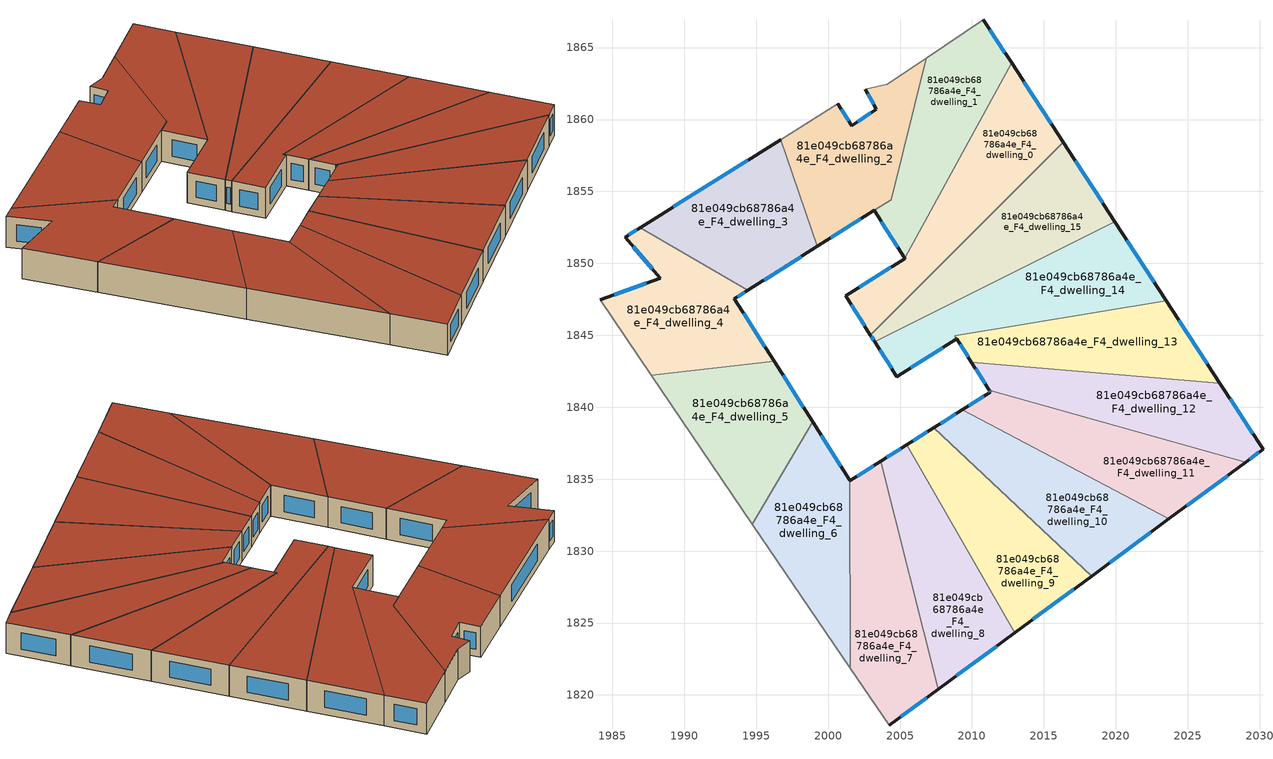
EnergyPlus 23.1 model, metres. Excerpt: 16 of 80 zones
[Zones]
81e049cb68786a4e_F4_dwelling_0
 floor to 81e049cb68786a4e_F3_dwelling_0 (EU_floor_Construction): 2012.76,1863.93 2016.34,1858.42 2002.95,1845.02 2001.21,1847.75 2005.32,1850.34 2005.33,1850.36 z12
 wall outside (EU_wall_Construction): 2016.34,1858.42 2012.76,1863.93 / 2005.33,1850.35 2005.32,1850.34 2001.21,1847.75 2002.95,1845.02 z12:15
 wall to 81e049cb68786a4e_F4_dwelling_1 (EU_wall_Construction): 2012.76,1863.93 2005.33,1850.36 z12:15
 wall to 81e049cb68786a4e_F4_dwelling_15 (EU_wall_Construction): 2002.95,1845.02 2016.34,1858.42 z12:15
 window (EU_Window_Construction): 2015.5,1859.71 2013.6,1862.64 / 2001.62,1847.11 2002.54,1845.66 / 2004.35,1849.73 2002.18,1848.36 z12.7:14.3
 roof outside (EU_roof_Construction): 2005.33,1850.36 2005.32,1850.34 2001.21,1847.75 2002.95,1845.02 2016.34,1858.42 2012.76,1863.93 z15
81e049cb68786a4e_F4_dwelling_1
 floor to 81e049cb68786a4e_F3_dwelling_1 (EU_floor_Construction): 2010.79,1866.95 2012.76,1863.93 2005.33,1850.36 2003.22,1853.68 2004.38,1854.42 2006.82,1864.27 z12
 wall outside (EU_wall_Construction): 2012.76,1863.93 2010.79,1866.95 / 2003.22,1853.68 2005.33,1850.36 z12:15
 wall adiabatic (EU_wall_Construction): 2010.79,1866.95 2006.82,1864.27 z12:15
 wall to 81e049cb68786a4e_F4_dwelling_2 (EU_wall_Construction): 2006.82,1864.27 2004.38,1854.42 2003.22,1853.68 z12:15
 window (EU_Window_Construction): 2012.29,1864.64 2011.25,1866.24 / 2003.71,1852.9 2004.83,1851.14 z12.7:14.3
 roof outside (EU_roof_Construction): 2005.33,1850.36 2012.76,1863.93 2010.79,1866.95 2006.82,1864.27 2004.38,1854.42 2003.22,1853.68 z15
81e049cb68786a4e_F4_dwelling_10
 floor to 81e049cb68786a4e_F3_dwelling_10 (EU_floor_Construction): 2023.69,1832.23 2018.32,1828.27 2007.35,1838.58 2009.34,1839.83 z12
 wall outside (EU_wall_Construction): 2009.34,1839.83 2007.35,1838.58 / 2018.32,1828.27 2023.69,1832.23 z12:15
 wall to 81e049cb68786a4e_F4_dwelling_11 (EU_wall_Construction): 2023.69,1832.23 2009.34,1839.83 z12:15
 wall to 81e049cb68786a4e_F4_dwelling_9 (EU_wall_Construction): 2007.35,1838.58 2018.32,1828.27 z12:15
 window (EU_Window_Construction): 2008.87,1839.53 2007.82,1838.87 / 2019.58,1829.2 2022.42,1831.3 z12.7:14.3
 roof outside (EU_roof_Construction): 2023.69,1832.23 2009.34,1839.83 2007.35,1838.58 2018.32,1828.27 z15
81e049cb68786a4e_F4_dwelling_11
 floor to 81e049cb68786a4e_F3_dwelling_11 (EU_floor_Construction): 2029.04,1836.18 2023.69,1832.23 2009.34,1839.83 2011.29,1841.06 2011.21,1841.18 z12
 wall outside (EU_wall_Construction): 2011.21,1841.18 2011.29,1841.06 2009.34,1839.83 / 2023.69,1832.23 2029.04,1836.18 z12:15
 wall to 81e049cb68786a4e_F4_dwelling_12 (EU_wall_Construction): 2029.04,1836.18 2011.21,1841.18 z12:15
 window (EU_Window_Construction): 2010.83,1840.77 2009.79,1840.12 / 2011.23,1841.15 2011.27,1841.09 / 2024.94,1833.16 2027.78,1835.25 z12.7:14.3
 roof outside (EU_roof_Construction): 2029.04,1836.18 2011.21,1841.18 2011.29,1841.06 2009.34,1839.83 2023.69,1832.23 z15
81e049cb68786a4e_F4_dwelling_12
 floor to 81e049cb68786a4e_F3_dwelling_12 (EU_floor_Construction): 2027.23,1841.67 2030.23,1837.07 2029.04,1836.18 2011.21,1841.18 2009.97,1843.14 z12
 wall outside (EU_wall_Construction): 2009.97,1843.14 2011.21,1841.18 / 2029.04,1836.18 2030.23,1837.07 2027.23,1841.67 z12:15
 wall to 81e049cb68786a4e_F4_dwelling_13 (EU_wall_Construction): 2027.23,1841.67 2009.97,1843.14 z12:15
 window (EU_Window_Construction): 2010.26,1842.68 2010.92,1841.64 / 2029.53,1838.15 2027.94,1840.59 / 2029.32,1836.39 2029.95,1836.86 z12.7:14.3
 roof outside (EU_roof_Construction): 2030.23,1837.07 2027.23,1841.67 2009.97,1843.14 2011.21,1841.18 2029.04,1836.18 z15
81e049cb68786a4e_F4_dwelling_13
 floor to 81e049cb68786a4e_F3_dwelling_13 (EU_floor_Construction): 2023.52,1847.39 2027.23,1841.67 2009.97,1843.14 2008.79,1844.98 z12
 wall outside (EU_wall_Construction): 2027.23,1841.67 2023.52,1847.39 / 2008.94,1844.75 2009.97,1843.14 z12:15
 wall to 81e049cb68786a4e_F4_dwelling_14 (EU_wall_Construction): 2008.79,1844.98 2008.94,1844.75 / 2023.52,1847.39 2008.8,1844.98 z12:15
 window (EU_Window_Construction): 2026.36,1843.01 2024.39,1846.04 / 2009.18,1844.37 2009.73,1843.52 z12.7:14.3
 roof outside (EU_roof_Construction): 2027.23,1841.67 2023.52,1847.39 2008.8,1844.98 2009.97,1843.14 z15
81e049cb68786a4e_F4_dwelling_14
 floor to 81e049cb68786a4e_F3_dwelling_14 (EU_floor_Construction): 2019.93,1852.9 2023.52,1847.39 2008.79,1844.98 2008.94,1844.75 2004.78,1842.13 2003.23,1844.57 z12
 wall outside (EU_wall_Construction): 2023.52,1847.39 2019.93,1852.9 / 2003.23,1844.57 2004.78,1842.13 2008.94,1844.75 z12:15
 wall to 81e049cb68786a4e_F4_dwelling_15 (EU_wall_Construction): 2019.93,1852.9 2003.23,1844.57 z12:15
 window (EU_Window_Construction): 2022.67,1848.68 2020.77,1851.61 / 2005.76,1842.75 2007.96,1844.14 / 2003.6,1844 2004.42,1842.71 z12.7:14.3
 roof outside (EU_roof_Construction): 2023.52,1847.39 2019.93,1852.9 2003.23,1844.57 2004.78,1842.13 2008.94,1844.75 2008.79,1844.98 z15
81e049cb68786a4e_F4_dwelling_15
 floor to 81e049cb68786a4e_F3_dwelling_15 (EU_floor_Construction): 2016.34,1858.42 2019.93,1852.9 2003.23,1844.57 2002.95,1845.02 z12
 wall outside (EU_wall_Construction): 2002.95,1845.02 2003.23,1844.57 / 2019.93,1852.9 2016.34,1858.42 z12:15
 window (EU_Window_Construction): 2003.01,1844.91 2003.17,1844.67 / 2019.09,1854.2 2017.18,1857.12 z12.7:14.3
 roof outside (EU_roof_Construction): 2019.93,1852.9 2016.34,1858.42 2002.95,1845.02 2003.23,1844.57 z15
81e049cb68786a4e_F4_dwelling_2
 floor to 81e049cb68786a4e_F3_dwelling_2 (EU_floor_Construction): 2006.82,1864.27 2004.38,1854.42 1999.26,1851.18 1996.72,1858.6 2000.69,1861.08 2001.66,1859.56 2003.35,1860.73 2002.59,1862.11 2004.12,1862.44 z12
 wall outside (EU_wall_Construction): 2002.59,1862.11 2003.35,1860.73 2001.66,1859.56 2000.69,1861.08 / 1999.26,1851.18 2003.22,1853.68 z12:15
 wall to 81e049cb68786a4e_F4_dwelling_3 (EU_wall_Construction): 1996.72,1858.6 1999.26,1851.18 z12:15
 wall adiabatic (EU_wall_Construction): 2000.69,1861.08 1996.72,1858.6 / 2006.82,1864.27 2004.12,1862.44 2002.59,1862.11 z12:15
 window (EU_Window_Construction): 2001.43,1859.92 2000.91,1860.72 / 2002.95,1860.45 2002.06,1859.83 / 2002.77,1861.79 2003.17,1861.05 / 2000.19,1851.77 2002.29,1853.09 z12.7:14.3
 roof outside (EU_roof_Construction): 2004.38,1854.42 2006.82,1864.27 2004.12,1862.44 2002.59,1862.11 2003.35,1860.73 2001.66,1859.56 2000.69,1861.08 1996.72,1858.6 1999.26,1851.18 z15
81e049cb68786a4e_F4_dwelling_3
 floor to 81e049cb68786a4e_F3_dwelling_3 (EU_floor_Construction): 1996.72,1858.6 1999.26,1851.18 1994.42,1848.12 1986.96,1852.48 z12
 wall outside (EU_wall_Construction): 1994.42,1848.12 1999.26,1851.18 / 1996.72,1858.6 1986.96,1852.48 z12:15
 wall to 81e049cb68786a4e_F4_dwelling_4 (EU_wall_Construction): 1986.96,1852.48 1994.42,1848.12 z12:15
 window (EU_Window_Construction): 1995.55,1848.84 1998.12,1850.46 / 1994.43,1857.16 1989.25,1853.92 z12.7:14.3
 roof outside (EU_roof_Construction): 1999.26,1851.18 1996.72,1858.6 1986.96,1852.48 1994.42,1848.12 z15
81e049cb68786a4e_F4_dwelling_4
 floor to 81e049cb68786a4e_F3_dwelling_4 (EU_floor_Construction): 1994.42,1848.12 1993.49,1847.54 1996.25,1843.2 1987.71,1842.22 1984.15,1847.46 1988.35,1848.96 1985.9,1851.82 1986.96,1852.48 z12
 wall outside (EU_wall_Construction): 1996.25,1843.2 1993.49,1847.54 1994.42,1848.12 / 1986.96,1852.48 1985.9,1851.82 1988.35,1848.96 1984.15,1847.46 z12:15
 wall to 81e049cb68786a4e_F4_dwelling_5 (EU_wall_Construction): 1987.71,1842.22 1996.25,1843.2 z12:15
 wall adiabatic (EU_wall_Construction): 1984.15,1847.46 1987.71,1842.22 z12:15
 window (EU_Window_Construction): 1993.71,1847.68 1994.2,1847.99 / 1995.6,1844.22 1994.14,1846.52 / 1987.36,1848.6 1985.13,1847.81 / 1986.47,1851.15 1987.78,1849.63 / 1986.71,1852.33 1986.15,1851.97 z12.7:14.3
 roof outside (EU_roof_Construction): 1996.25,1843.2 1993.49,1847.54 1994.42,1848.12 1986.96,1852.48 1985.9,1851.82 1988.35,1848.96 1984.15,1847.46 1987.71,1842.22 z15
81e049cb68786a4e_F4_dwelling_5
 floor to 81e049cb68786a4e_F3_dwelling_5 (EU_floor_Construction): 1996.25,1843.2 1998.92,1839 1994.74,1831.88 1987.71,1842.22 z12
 wall outside (EU_wall_Construction): 1998.92,1839 1996.25,1843.2 z12:15
 wall to 81e049cb68786a4e_F4_dwelling_6 (EU_wall_Construction): 1994.74,1831.88 1998.92,1839 z12:15
 wall adiabatic (EU_wall_Construction): 1987.71,1842.22 1994.74,1831.88 z12:15
 window (EU_Window_Construction): 1998.29,1839.98 1996.87,1842.21 z12.7:14.3
 roof outside (EU_roof_Construction): 1994.74,1831.88 1998.92,1839 1996.25,1843.2 1987.71,1842.22 z15
81e049cb68786a4e_F4_dwelling_6
 floor to 81e049cb68786a4e_F3_dwelling_6 (EU_floor_Construction): 1998.92,1839 2001.5,1834.94 2001.55,1821.86 1994.74,1831.88 z12
 wall outside (EU_wall_Construction): 2001.5,1834.94 1998.92,1839 z12:15
 wall to 81e049cb68786a4e_F4_dwelling_7 (EU_wall_Construction): 2001.55,1821.86 2001.5,1834.94 z12:15
 wall adiabatic (EU_wall_Construction): 1994.74,1831.88 2001.55,1821.86 z12:15
 window (EU_Window_Construction): 2000.89,1835.89 1999.52,1838.04 z12.7:14.3
 roof outside (EU_roof_Construction): 2001.55,1821.86 2001.5,1834.94 1998.92,1839 1994.74,1831.88 z15
81e049cb68786a4e_F4_dwelling_7
 floor to 81e049cb68786a4e_F3_dwelling_7 (EU_floor_Construction): 2003.67,1836.25 2007.66,1820.4 2004.25,1817.88 2001.55,1821.86 2001.5,1834.94 2001.52,1834.9 z12
 wall outside (EU_wall_Construction): 2003.67,1836.25 2001.52,1834.9 2001.5,1834.94 / 2004.25,1817.88 2007.66,1820.4 z12:15
 wall to 81e049cb68786a4e_F4_dwelling_8 (EU_wall_Construction): 2007.66,1820.4 2003.67,1836.25 z12:15
 wall adiabatic (EU_wall_Construction): 2001.55,1821.86 2004.25,1817.88 z12:15
 window (EU_Window_Construction): 2003.16,1835.93 2002.03,1835.21 / 2005.05,1818.47 2006.86,1819.81 z12.7:14.3
 roof outside (EU_roof_Construction): 2007.66,1820.4 2003.67,1836.25 2001.52,1834.9 2001.5,1834.94 2001.55,1821.86 2004.25,1817.88 z15
81e049cb68786a4e_F4_dwelling_8
 floor to 81e049cb68786a4e_F3_dwelling_8 (EU_floor_Construction): 2005.47,1837.38 2012.97,1824.32 2007.66,1820.4 2003.67,1836.25 z12
 wall outside (EU_wall_Construction): 2005.47,1837.38 2003.67,1836.25 / 2007.66,1820.4 2012.97,1824.32 z12:15
 wall to 81e049cb68786a4e_F4_dwelling_9 (EU_wall_Construction): 2012.97,1824.32 2005.47,1837.38 z12:15
 window (EU_Window_Construction): 2005.04,1837.12 2004.09,1836.52 / 2008.91,1821.32 2011.73,1823.4 z12.7:14.3
 roof outside (EU_roof_Construction): 2012.97,1824.32 2005.47,1837.38 2003.67,1836.25 2007.66,1820.4 z15
81e049cb68786a4e_F4_dwelling_9
 floor to 81e049cb68786a4e_F3_dwelling_9 (EU_floor_Construction): 2018.32,1828.27 2012.97,1824.32 2005.47,1837.38 2007.35,1838.58 z12
 wall outside (EU_wall_Construction): 2007.35,1838.58 2005.47,1837.38 / 2012.97,1824.32 2018.32,1828.27 z12:15
 window (EU_Window_Construction): 2006.91,1838.3 2005.91,1837.66 / 2014.23,1825.25 2017.06,1827.34 z12.7:14.3
 roof outside (EU_roof_Construction): 2018.32,1828.27 2007.35,1838.58 2005.47,1837.38 2012.97,1824.32 z15
[Building]
EU S2 Campaign: North Axis=0; Terrain=City; Solar Distribution=FullExterior
[Site:Location]
Budapest.Ferenc.Liszt.Intl.AP: Latitude=47.437; Longitude=19.256; Time Zone=1; Elevation=185
[SizingPeriod:WeatherFileDays]
AnnualSizingPeriod: Begin Month=1; Begin Day of Month=1; End Month=12; End Day of Month=31; Day of Week for Start Day=Monday; Use Weather File Daylight Saving Period=No; Use Weather File Rain and Snow Indicators=No
[MATERIAL]
EU_InternalMass_Material: Roughness=MediumRough; Thickness=0.1; Conductivity=1; Density=1800; Specific Heat=900; Thermal Absorptance=0.9; Solar Absorptance=0.7; Visible Absorptance=0.7
[MATERIAL:NOMASS] Roughness=MediumRough; Thermal Absorptance=0.9; Solar Absorptance=0.7; Visible Absorptance=0.7
Name | Thermal Resistance
EU_wall_NoMass | 0.832559
EU_roof_NoMass | 1.39638
EU_floor_NoMass | 0.872794
[WINDOWMATERIAL:SIMPLEGLAZINGSYSTEM]
EU_Window_SimpleGlazing: UFactor=2.79869; Solar Heat Gain Coefficient=0.75; Visible Transmittance=0.75
[CONSTRUCTION]
EU_wall_Construction: EU_wall_NoMass
EU_roof_Construction: EU_roof_NoMass
EU_floor_Construction: EU_floor_NoMass
EU_Window_Construction: EU_Window_SimpleGlazing
EU_InternalMass_Construction: EU_InternalMass_Material
[ZONE] Type=1; Multiplier=1; Ceiling Height=autocalculate; Floor Area=autocalculate; Part of Total Floor Area=Yes
Name | Volume
81e049cb68786a4e_F4_dwelling_0 | 217.371
81e049cb68786a4e_F4_dwelling_1 | 187.406
81e049cb68786a4e_F4_dwelling_10 | 197.729
81e049cb68786a4e_F4_dwelling_11 | 195.764
81e049cb68786a4e_F4_dwelling_12 | 193.326
81e049cb68786a4e_F4_dwelling_13 | 184.886
81e049cb68786a4e_F4_dwelling_14 | 217.188
81e049cb68786a4e_F4_dwelling_15 | 197.737
81e049cb68786a4e_F4_dwelling_2 | 188.525
81e049cb68786a4e_F4_dwelling_3 | 197.783
81e049cb68786a4e_F4_dwelling_4 | 197.755
81e049cb68786a4e_F4_dwelling_5 | 197.771
81e049cb68786a4e_F4_dwelling_6 | 185.795
81e049cb68786a4e_F4_dwelling_7 | 209.785
81e049cb68786a4e_F4_dwelling_8 | 197.774
81e049cb68786a4e_F4_dwelling_9 | 197.805
[INTERNALMASS] Construction=EU_InternalMass_Construction
Name | Zone or ZoneList | Surface Area
81e049cb68786a4e_F4_dwelling_0_EU_InternalMass | 81e049cb68786a4e_F4_dwelling_0 | 72.4567
81e049cb68786a4e_F4_dwelling_1_EU_InternalMass | 81e049cb68786a4e_F4_dwelling_1 | 62.4696
81e049cb68786a4e_F4_dwelling_2_EU_InternalMass | 81e049cb68786a4e_F4_dwelling_2 | 62.8534
81e049cb68786a4e_F4_dwelling_3_EU_InternalMass | 81e049cb68786a4e_F4_dwelling_3 | 65.9275
81e049cb68786a4e_F4_dwelling_4_EU_InternalMass | 81e049cb68786a4e_F4_dwelling_4 | 65.9185
81e049cb68786a4e_F4_dwelling_5_EU_InternalMass | 81e049cb68786a4e_F4_dwelling_5 | 65.9235
81e049cb68786a4e_F4_dwelling_6_EU_InternalMass | 81e049cb68786a4e_F4_dwelling_6 | 61.9281
81e049cb68786a4e_F4_dwelling_7_EU_InternalMass | 81e049cb68786a4e_F4_dwelling_7 | 69.9294
81e049cb68786a4e_F4_dwelling_8_EU_InternalMass | 81e049cb68786a4e_F4_dwelling_8 | 65.925
81e049cb68786a4e_F4_dwelling_9_EU_InternalMass | 81e049cb68786a4e_F4_dwelling_9 | 65.9348
81e049cb68786a4e_F4_dwelling_10_EU_InternalMass | 81e049cb68786a4e_F4_dwelling_10 | 65.9097
81e049cb68786a4e_F4_dwelling_11_EU_InternalMass | 81e049cb68786a4e_F4_dwelling_11 | 65.2544
81e049cb68786a4e_F4_dwelling_12_EU_InternalMass | 81e049cb68786a4e_F4_dwelling_12 | 64.4423
81e049cb68786a4e_F4_dwelling_13_EU_InternalMass | 81e049cb68786a4e_F4_dwelling_13 | 61.6281
81e049cb68786a4e_F4_dwelling_14_EU_InternalMass | 81e049cb68786a4e_F4_dwelling_14 | 72.3978
81e049cb68786a4e_F4_dwelling_15_EU_InternalMass | 81e049cb68786a4e_F4_dwelling_15 | 65.9123
[OTHEREQUIPMENT] Fuel Type=Electricity; Design Level Calculation Method=Watts/Area; Power per Zone Floor Area=1; Fraction Latent=0; Fraction Radiant=0; Fraction Lost=0; Carbon Dioxide Generation Rate=0; EndUse Subcategory=EU_Step8_InternalGains
Name | Zone or ZoneList or Space or SpaceList | Schedule
EU_Step8_InternalGain_81e049cb68786a4e_F4_dwelling_0_f000 | 81e049cb68786a4e_F4_dwelling_0 | EU_Step8_GainSchedule_81e049cb68786a4e_F4_dwelling_0_f000
EU_Step8_InternalGain_81e049cb68786a4e_F4_dwelling_1_f000 | 81e049cb68786a4e_F4_dwelling_1 | EU_Step8_GainSchedule_81e049cb68786a4e_F4_dwelling_1_f000
EU_Step8_InternalGain_81e049cb68786a4e_F4_dwelling_2_f000 | 81e049cb68786a4e_F4_dwelling_2 | EU_Step8_GainSchedule_81e049cb68786a4e_F4_dwelling_2_f000
EU_Step8_InternalGain_81e049cb68786a4e_F4_dwelling_3_f000 | 81e049cb68786a4e_F4_dwelling_3 | EU_Step8_GainSchedule_81e049cb68786a4e_F4_dwelling_3_f000
EU_Step8_InternalGain_81e049cb68786a4e_F4_dwelling_4_f000 | 81e049cb68786a4e_F4_dwelling_4 | EU_Step8_GainSchedule_81e049cb68786a4e_F4_dwelling_4_f000
EU_Step8_InternalGain_81e049cb68786a4e_F4_dwelling_5_f000 | 81e049cb68786a4e_F4_dwelling_5 | EU_Step8_GainSchedule_81e049cb68786a4e_F4_dwelling_5_f000
EU_Step8_InternalGain_81e049cb68786a4e_F4_dwelling_6_f000 | 81e049cb68786a4e_F4_dwelling_6 | EU_Step8_GainSchedule_81e049cb68786a4e_F4_dwelling_6_f000
EU_Step8_InternalGain_81e049cb68786a4e_F4_dwelling_7_f000 | 81e049cb68786a4e_F4_dwelling_7 | EU_Step8_GainSchedule_81e049cb68786a4e_F4_dwelling_7_f000
EU_Step8_InternalGain_81e049cb68786a4e_F4_dwelling_8_f000 | 81e049cb68786a4e_F4_dwelling_8 | EU_Step8_GainSchedule_81e049cb68786a4e_F4_dwelling_8_f000
EU_Step8_InternalGain_81e049cb68786a4e_F4_dwelling_9_f000 | 81e049cb68786a4e_F4_dwelling_9 | EU_Step8_GainSchedule_81e049cb68786a4e_F4_dwelling_9_f000
EU_Step8_InternalGain_81e049cb68786a4e_F4_dwelling_10_f000 | 81e049cb68786a4e_F4_dwelling_10 | EU_Step8_GainSchedule_81e049cb68786a4e_F4_dwelling_10_f000
EU_Step8_InternalGain_81e049cb68786a4e_F4_dwelling_11_f000 | 81e049cb68786a4e_F4_dwelling_11 | EU_Step8_GainSchedule_81e049cb68786a4e_F4_dwelling_11_f000
EU_Step8_InternalGain_81e049cb68786a4e_F4_dwelling_12_f000 | 81e049cb68786a4e_F4_dwelling_12 | EU_Step8_GainSchedule_81e049cb68786a4e_F4_dwelling_12_f000
EU_Step8_InternalGain_81e049cb68786a4e_F4_dwelling_13_f000 | 81e049cb68786a4e_F4_dwelling_13 | EU_Step8_GainSchedule_81e049cb68786a4e_F4_dwelling_13_f000
EU_Step8_InternalGain_81e049cb68786a4e_F4_dwelling_14_f000 | 81e049cb68786a4e_F4_dwelling_14 | EU_Step8_GainSchedule_81e049cb68786a4e_F4_dwelling_14_f000
EU_Step8_InternalGain_81e049cb68786a4e_F4_dwelling_15_f000 | 81e049cb68786a4e_F4_dwelling_15 | EU_Step8_GainSchedule_81e049cb68786a4e_F4_dwelling_15_f000
[ZONEVENTILATION:DESIGNFLOWRATE] Schedule=EU_AlwaysOn; Design Flow Rate Calculation Method=AirChanges/Hour; Air Changes per Hour=0.475469; Ventilation Type=Natural; Fan Pressure Rise=0; Fan Total Efficiency=1; Constant Term Coefficient=1; Temperature Term Coefficient=0; Velocity Term Coefficient=0; Velocity Squared Term Coefficient=0; Minimum Indoor Temperature=-100; Maximum Indoor Temperature=100; Delta Temperature=-100; Minimum Outdoor Temperature=-100; Maximum Outdoor Temperature=100; Maximum Wind Speed=40
Name | Zone or ZoneList or Space or SpaceList
EU_ConstantAir_81e049cb68786a4e_F4_dwelling_0 | 81e049cb68786a4e_F4_dwelling_0
EU_ConstantAir_81e049cb68786a4e_F4_dwelling_1 | 81e049cb68786a4e_F4_dwelling_1
EU_ConstantAir_81e049cb68786a4e_F4_dwelling_2 | 81e049cb68786a4e_F4_dwelling_2
EU_ConstantAir_81e049cb68786a4e_F4_dwelling_3 | 81e049cb68786a4e_F4_dwelling_3
EU_ConstantAir_81e049cb68786a4e_F4_dwelling_4 | 81e049cb68786a4e_F4_dwelling_4
EU_ConstantAir_81e049cb68786a4e_F4_dwelling_5 | 81e049cb68786a4e_F4_dwelling_5
EU_ConstantAir_81e049cb68786a4e_F4_dwelling_6 | 81e049cb68786a4e_F4_dwelling_6
EU_ConstantAir_81e049cb68786a4e_F4_dwelling_7 | 81e049cb68786a4e_F4_dwelling_7
EU_ConstantAir_81e049cb68786a4e_F4_dwelling_8 | 81e049cb68786a4e_F4_dwelling_8
EU_ConstantAir_81e049cb68786a4e_F4_dwelling_9 | 81e049cb68786a4e_F4_dwelling_9
EU_ConstantAir_81e049cb68786a4e_F4_dwelling_10 | 81e049cb68786a4e_F4_dwelling_10
EU_ConstantAir_81e049cb68786a4e_F4_dwelling_11 | 81e049cb68786a4e_F4_dwelling_11
EU_ConstantAir_81e049cb68786a4e_F4_dwelling_12 | 81e049cb68786a4e_F4_dwelling_12
EU_ConstantAir_81e049cb68786a4e_F4_dwelling_13 | 81e049cb68786a4e_F4_dwelling_13
EU_ConstantAir_81e049cb68786a4e_F4_dwelling_14 | 81e049cb68786a4e_F4_dwelling_14
EU_ConstantAir_81e049cb68786a4e_F4_dwelling_15 | 81e049cb68786a4e_F4_dwelling_15
[HVACTEMPLATE:THERMOSTAT] Constant Heating Setpoint=20; Constant Cooling Setpoint=50
EU_HeatOnly_81e049cb68786a4e_F0_dwelling_0; EU_HeatOnly_81e049cb68786a4e_F0_dwelling_1; EU_HeatOnly_81e049cb68786a4e_F0_dwelling_2; EU_HeatOnly_81e049cb68786a4e_F0_dwelling_3; EU_HeatOnly_81e049cb68786a4e_F0_dwelling_4; EU_HeatOnly_81e049cb68786a4e_F0_dwelling_5; EU_HeatOnly_81e049cb68786a4e_F0_dwelling_6; EU_HeatOnly_81e049cb68786a4e_F0_dwelling_7; EU_HeatOnly_81e049cb68786a4e_F0_dwelling_8; EU_HeatOnly_81e049cb68786a4e_F0_dwelling_9; EU_HeatOnly_81e049cb68786a4e_F0_dwelling_10; EU_HeatOnly_81e049cb68786a4e_F0_dwelling_11; EU_HeatOnly_81e049cb68786a4e_F0_dwelling_12; EU_HeatOnly_81e049cb68786a4e_F0_dwelling_13; EU_HeatOnly_81e049cb68786a4e_F0_dwelling_14; EU_HeatOnly_81e049cb68786a4e_F0_dwelling_15; EU_HeatOnly_81e049cb68786a4e_F1_dwelling_0; EU_HeatOnly_81e049cb68786a4e_F1_dwelling_1; EU_HeatOnly_81e049cb68786a4e_F1_dwelling_2; EU_HeatOnly_81e049cb68786a4e_F1_dwelling_3; EU_HeatOnly_81e049cb68786a4e_F1_dwelling_4; EU_HeatOnly_81e049cb68786a4e_F1_dwelling_5; EU_HeatOnly_81e049cb68786a4e_F1_dwelling_6; EU_HeatOnly_81e049cb68786a4e_F1_dwelling_7; EU_HeatOnly_81e049cb68786a4e_F1_dwelling_8; EU_HeatOnly_81e049cb68786a4e_F1_dwelling_9; EU_HeatOnly_81e049cb68786a4e_F1_dwelling_10; EU_HeatOnly_81e049cb68786a4e_F1_dwelling_11; EU_HeatOnly_81e049cb68786a4e_F1_dwelling_12; EU_HeatOnly_81e049cb68786a4e_F1_dwelling_13; EU_HeatOnly_81e049cb68786a4e_F1_dwelling_14; EU_HeatOnly_81e049cb68786a4e_F1_dwelling_15; EU_HeatOnly_81e049cb68786a4e_F2_dwelling_0; EU_HeatOnly_81e049cb68786a4e_F2_dwelling_1; EU_HeatOnly_81e049cb68786a4e_F2_dwelling_2; EU_HeatOnly_81e049cb68786a4e_F2_dwelling_3; EU_HeatOnly_81e049cb68786a4e_F2_dwelling_4; EU_HeatOnly_81e049cb68786a4e_F2_dwelling_5; EU_HeatOnly_81e049cb68786a4e_F2_dwelling_6; EU_HeatOnly_81e049cb68786a4e_F2_dwelling_7; EU_HeatOnly_81e049cb68786a4e_F2_dwelling_8; EU_HeatOnly_81e049cb68786a4e_F2_dwelling_9; EU_HeatOnly_81e049cb68786a4e_F2_dwelling_10; EU_HeatOnly_81e049cb68786a4e_F2_dwelling_11; EU_HeatOnly_81e049cb68786a4e_F2_dwelling_12; EU_HeatOnly_81e049cb68786a4e_F2_dwelling_13; EU_HeatOnly_81e049cb68786a4e_F2_dwelling_14; EU_HeatOnly_81e049cb68786a4e_F2_dwelling_15; EU_HeatOnly_81e049cb68786a4e_F3_dwelling_0; EU_HeatOnly_81e049cb68786a4e_F3_dwelling_1; EU_HeatOnly_81e049cb68786a4e_F3_dwelling_2; EU_HeatOnly_81e049cb68786a4e_F3_dwelling_3; EU_HeatOnly_81e049cb68786a4e_F3_dwelling_4; EU_HeatOnly_81e049cb68786a4e_F3_dwelling_5; EU_HeatOnly_81e049cb68786a4e_F3_dwelling_6; EU_HeatOnly_81e049cb68786a4e_F3_dwelling_7; EU_HeatOnly_81e049cb68786a4e_F3_dwelling_8; EU_HeatOnly_81e049cb68786a4e_F3_dwelling_9; EU_HeatOnly_81e049cb68786a4e_F3_dwelling_10; EU_HeatOnly_81e049cb68786a4e_F3_dwelling_11; EU_HeatOnly_81e049cb68786a4e_F3_dwelling_12; EU_HeatOnly_81e049cb68786a4e_F3_dwelling_13; EU_HeatOnly_81e049cb68786a4e_F3_dwelling_14; EU_HeatOnly_81e049cb68786a4e_F3_dwelling_15; EU_HeatOnly_81e049cb68786a4e_F4_dwelling_0; EU_HeatOnly_81e049cb68786a4e_F4_dwelling_1; EU_HeatOnly_81e049cb68786a4e_F4_dwelling_2; EU_HeatOnly_81e049cb68786a4e_F4_dwelling_3; EU_HeatOnly_81e049cb68786a4e_F4_dwelling_4; EU_HeatOnly_81e049cb68786a4e_F4_dwelling_5; EU_HeatOnly_81e049cb68786a4e_F4_dwelling_6; EU_HeatOnly_81e049cb68786a4e_F4_dwelling_7; EU_HeatOnly_81e049cb68786a4e_F4_dwelling_8; EU_HeatOnly_81e049cb68786a4e_F4_dwelling_9; EU_HeatOnly_81e049cb68786a4e_F4_dwelling_10; EU_HeatOnly_81e049cb68786a4e_F4_dwelling_11; EU_HeatOnly_81e049cb68786a4e_F4_dwelling_12; EU_HeatOnly_81e049cb68786a4e_F4_dwelling_13; EU_HeatOnly_81e049cb68786a4e_F4_dwelling_14; EU_HeatOnly_81e049cb68786a4e_F4_dwelling_15
[HVACTEMPLATE:ZONE:IDEALLOADSAIRSYSTEM] System Availability Schedule=EU_AlwaysOn; Maximum Heating Supply Air Temperature=50; Minimum Cooling Supply Air Temperature=13; Maximum Heating Supply Air Humidity Ratio=0.0156; Minimum Cooling Supply Air Humidity Ratio=0.0077; Heating Limit=NoLimit; Cooling Limit=NoLimit; Heating Availability Schedule=EU_AlwaysOn; Cooling Availability Schedule=EU_CoolingOff; Dehumidification Control Type=ConstantSensibleHeatRatio; Cooling Sensible Heat Ratio=0.7; Dehumidification Setpoint=60; Humidification Control Type=None; Humidification Setpoint=30; Outdoor Air Method=None; Outdoor Air Flow Rate per Person=0.00944; Outdoor Air Flow Rate per Zone Floor Area=0; Outdoor Air Flow Rate per Zone=0; Demand Controlled Ventilation Type=None; Outdoor Air Economizer Type=NoEconomizer; Heat Recovery Type=None; Sensible Heat Recovery Effectiveness=0.7; Latent Heat Recovery Effectiveness=0.65
Name | Template Thermostat
81e049cb68786a4e_F4_dwelling_0 | EU_HeatOnly_81e049cb68786a4e_F4_dwelling_0
81e049cb68786a4e_F4_dwelling_1 | EU_HeatOnly_81e049cb68786a4e_F4_dwelling_1
81e049cb68786a4e_F4_dwelling_2 | EU_HeatOnly_81e049cb68786a4e_F4_dwelling_2
81e049cb68786a4e_F4_dwelling_3 | EU_HeatOnly_81e049cb68786a4e_F4_dwelling_3
81e049cb68786a4e_F4_dwelling_4 | EU_HeatOnly_81e049cb68786a4e_F4_dwelling_4
81e049cb68786a4e_F4_dwelling_5 | EU_HeatOnly_81e049cb68786a4e_F4_dwelling_5
81e049cb68786a4e_F4_dwelling_6 | EU_HeatOnly_81e049cb68786a4e_F4_dwelling_6
81e049cb68786a4e_F4_dwelling_7 | EU_HeatOnly_81e049cb68786a4e_F4_dwelling_7
81e049cb68786a4e_F4_dwelling_8 | EU_HeatOnly_81e049cb68786a4e_F4_dwelling_8
81e049cb68786a4e_F4_dwelling_9 | EU_HeatOnly_81e049cb68786a4e_F4_dwelling_9
81e049cb68786a4e_F4_dwelling_10 | EU_HeatOnly_81e049cb68786a4e_F4_dwelling_10
81e049cb68786a4e_F4_dwelling_11 | EU_HeatOnly_81e049cb68786a4e_F4_dwelling_11
81e049cb68786a4e_F4_dwelling_12 | EU_HeatOnly_81e049cb68786a4e_F4_dwelling_12
81e049cb68786a4e_F4_dwelling_13 | EU_HeatOnly_81e049cb68786a4e_F4_dwelling_13
81e049cb68786a4e_F4_dwelling_14 | EU_HeatOnly_81e049cb68786a4e_F4_dwelling_14
81e049cb68786a4e_F4_dwelling_15 | EU_HeatOnly_81e049cb68786a4e_F4_dwelling_15
[SIZING:ZONE] Zone Cooling Design Supply Air Temperature Input Method=SupplyAirTemperature; Zone Cooling Design Supply Air Temperature=13; Zone Heating Design Supply Air Temperature Input Method=SupplyAirTemperature; Zone Heating Design Supply Air Temperature=50; Zone Cooling Design Supply Air Humidity Ratio=0.008; Zone Heating Design Supply Air Humidity Ratio=0.008; Cooling Design Air Flow Method=DesignDay; Cooling Design Air Flow Rate=0; Cooling Minimum Air Flow per Zone Floor Area=0.000762; Cooling Minimum Air Flow=0; Cooling Minimum Air Flow Fraction=0.2; Heating Design Air Flow Method=DesignDay; Heating Design Air Flow Rate=0; Heating Maximum Air Flow per Zone Floor Area=0.002032; Heating Maximum Air Flow=0.141576; Heating Maximum Air Flow Fraction=0.3; Account for Dedicated Outdoor Air System=No; Dedicated Outdoor Air System Control Strategy=NeutralSupplyAir; Dedicated Outdoor Air Low Setpoint Temperature for Design=autosize; Dedicated Outdoor Air High Setpoint Temperature for Design=autosize; Zone Load Sizing Method=Sensible Load Only No Latent Load; Zone Latent Cooling Design Supply Air Humidity Ratio Input Method=HumidityRatioDifference; Zone Cooling Design Supply Air Humidity Ratio Difference=0.005; Zone Latent Heating Design Supply Air Humidity Ratio Input Method=HumidityRatioDifference; Zone Humidification Design Supply Air Humidity Ratio Difference=0.005
81e049cb68786a4e_F4_dwelling_0; 81e049cb68786a4e_F4_dwelling_1; 81e049cb68786a4e_F4_dwelling_2; 81e049cb68786a4e_F4_dwelling_3; 81e049cb68786a4e_F4_dwelling_4; 81e049cb68786a4e_F4_dwelling_5; 81e049cb68786a4e_F4_dwelling_6; 81e049cb68786a4e_F4_dwelling_7; 81e049cb68786a4e_F4_dwelling_8; 81e049cb68786a4e_F4_dwelling_9; 81e049cb68786a4e_F4_dwelling_10; 81e049cb68786a4e_F4_dwelling_11; 81e049cb68786a4e_F4_dwelling_12; 81e049cb68786a4e_F4_dwelling_13; 81e049cb68786a4e_F4_dwelling_14; 81e049cb68786a4e_F4_dwelling_15
[SCHEDULE:CONSTANT]
Name | Hourly Value
EU_AlwaysOn | 1
EU_CoolingOff | 0
[SCHEDULE:FILE] Column Number=1; Rows to Skip at Top=0; Number of Hours of Data=8760; Column Separator=Comma; Interpolate to Timestep=No; Minutes per Item=60; Adjust Schedule for Daylight Savings=Yes
Name | File
EU_Step8_GainSchedule_81e049cb68786a4e_F4_dwelling_0_f000 | ../../schedules/81e049cb68786a4e/81e049cb68786a4e_F4_dwelling_0_f000_gain.csv
EU_Step8_GainSchedule_81e049cb68786a4e_F4_dwelling_1_f000 | ../../schedules/81e049cb68786a4e/81e049cb68786a4e_F4_dwelling_1_f000_gain.csv
EU_Step8_GainSchedule_81e049cb68786a4e_F4_dwelling_2_f000 | ../../schedules/81e049cb68786a4e/81e049cb68786a4e_F4_dwelling_2_f000_gain.csv
EU_Step8_GainSchedule_81e049cb68786a4e_F4_dwelling_3_f000 | ../../schedules/81e049cb68786a4e/81e049cb68786a4e_F4_dwelling_3_f000_gain.csv
EU_Step8_GainSchedule_81e049cb68786a4e_F4_dwelling_4_f000 | ../../schedules/81e049cb68786a4e/81e049cb68786a4e_F4_dwelling_4_f000_gain.csv
EU_Step8_GainSchedule_81e049cb68786a4e_F4_dwelling_5_f000 | ../../schedules/81e049cb68786a4e/81e049cb68786a4e_F4_dwelling_5_f000_gain.csv
EU_Step8_GainSchedule_81e049cb68786a4e_F4_dwelling_6_f000 | ../../schedules/81e049cb68786a4e/81e049cb68786a4e_F4_dwelling_6_f000_gain.csv
EU_Step8_GainSchedule_81e049cb68786a4e_F4_dwelling_7_f000 | ../../schedules/81e049cb68786a4e/81e049cb68786a4e_F4_dwelling_7_f000_gain.csv
EU_Step8_GainSchedule_81e049cb68786a4e_F4_dwelling_8_f000 | ../../schedules/81e049cb68786a4e/81e049cb68786a4e_F4_dwelling_8_f000_gain.csv
EU_Step8_GainSchedule_81e049cb68786a4e_F4_dwelling_9_f000 | ../../schedules/81e049cb68786a4e/81e049cb68786a4e_F4_dwelling_9_f000_gain.csv
EU_Step8_GainSchedule_81e049cb68786a4e_F4_dwelling_10_f000 | ../../schedules/81e049cb68786a4e/81e049cb68786a4e_F4_dwelling_10_f000_gain.csv
EU_Step8_GainSchedule_81e049cb68786a4e_F4_dwelling_11_f000 | ../../schedules/81e049cb68786a4e/81e049cb68786a4e_F4_dwelling_11_f000_gain.csv
EU_Step8_GainSchedule_81e049cb68786a4e_F4_dwelling_12_f000 | ../../schedules/81e049cb68786a4e/81e049cb68786a4e_F4_dwelling_12_f000_gain.csv
EU_Step8_GainSchedule_81e049cb68786a4e_F4_dwelling_13_f000 | ../../schedules/81e049cb68786a4e/81e049cb68786a4e_F4_dwelling_13_f000_gain.csv
EU_Step8_GainSchedule_81e049cb68786a4e_F4_dwelling_14_f000 | ../../schedules/81e049cb68786a4e/81e049cb68786a4e_F4_dwelling_14_f000_gain.csv
EU_Step8_GainSchedule_81e049cb68786a4e_F4_dwelling_15_f000 | ../../schedules/81e049cb68786a4e/81e049cb68786a4e_F4_dwelling_15_f000_gain.csv
